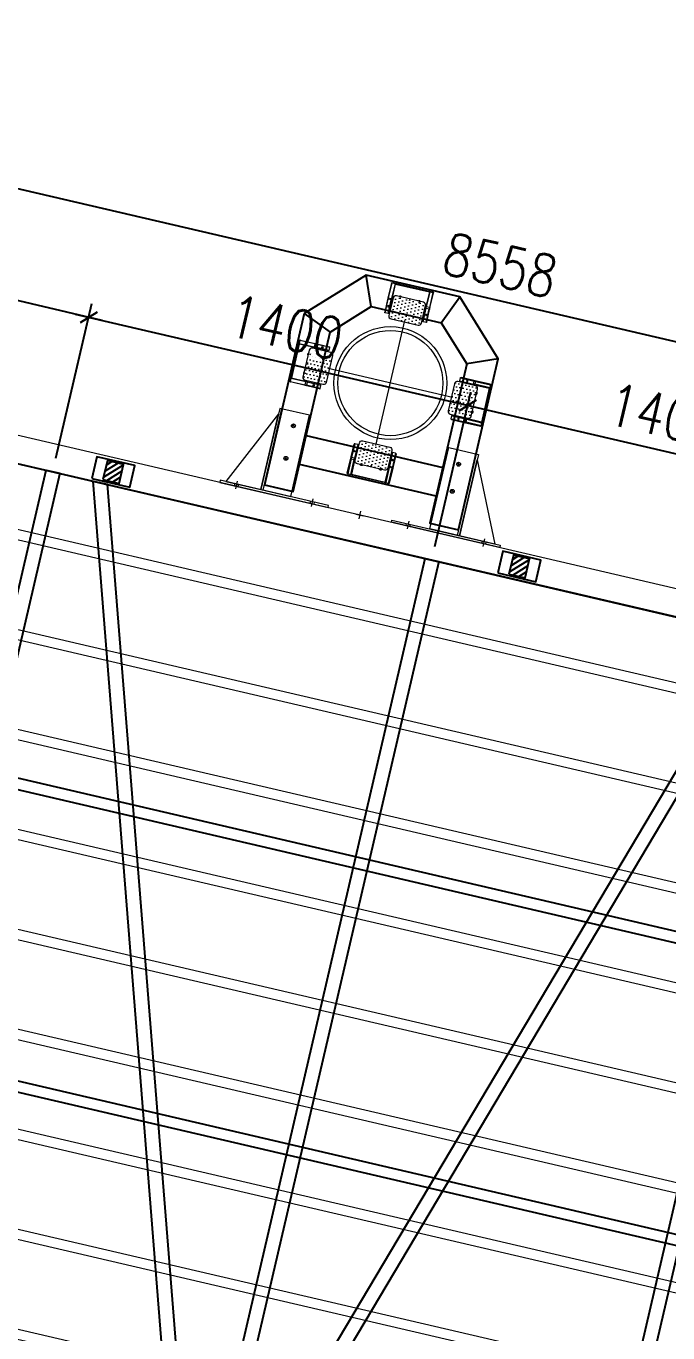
# Model space of a CAD drawing. Extents: x 8238 to 123366, y -35216 to 128109.
# Drawn here: x 72395 to 74705, y 98555 to 103253 of the extents above; entities that cross this region are included whole.
import ezdxf

# ---------------------------------------------------------------- set-up
doc = ezdxf.new("R2010")
doc.units = 0
doc.header["$LTSCALE"] = 1000
doc.header["$MEASUREMENT"] = 0
for name, pattern in [('CENTER', [2, 1.25, -0.25, 0.25, -0.25]), ('DASHED', [0.75, 0.5, -0.25]), ('HIDDEN', [0.375, 0.25, -0.125])]:
    doc.linetypes.add(name, pattern=pattern)
for name, color, linetype in [('主框型材', 4, 'Continuous'), ('卡槽', 242, 'Continuous'), ('标注', 9, 'Continuous'), ('栏杆基座', 214, 'Continuous'), ('栏杆柱', 6, 'Continuous'), ('铝横梁', 220, 'Continuous')]:
    doc.layers.add(name, color=color, linetype=linetype)
for name, color, linetype, lineweight in [('导框型材', 2, 'Continuous', 18), ('虚线', 8, 'Continuous', 0), ('轮子座', 7, 'Continuous', 9), ('铝主梁', 3, 'Continuous', 9), ('铝龙骨', 7, 'Continuous', 9)]:
    doc.layers.add(name, color=color, linetype=linetype, lineweight=lineweight)
doc.styles.add('HZTXT', font='txtw.shx', dxfattribs={"width": 0.8, "bigfont": 'hztxtw.shx'})
doc.dimstyles.new('DIM-50', dxfattribs={"dimscale": 50, "dimtxt": 3, "dimasz": 1, "dimexe": 1, "dimexo": 1, "dimgap": 1, "dimtad": 1, "dimdec": 1, "dimdsep": 46, "dimtxsty": 'HZTXT', "dimblk": 'OBLIQUE', "dimblk1": 'ARCHTICK', "dimblk2": 'OBLIQUE', "dimcen": 0, "dimdle": 1, "dimclrd": 9, "dimclre": 9, "dimclrt": 2, "dimadec": 1, "dimazin": 0, "dimtfac": 1, "dimtdec": 1, "dimtix": 1, "dimtmove": 2, "dimatfit": 3, "dimldrblk": 'OBLIQUE', "dimfxl": 15, "dimtolj": 1, "dimtzin": 0, "dimarcsym": 1})
pattern_1 = [(0, (1212.185, -561.11), (6.35, 12.7), [0, -12.7])]

# ---------------------------------------------------------------- blocks, each defined once
blk = doc.blocks.new('_Oblique')
at = {"color": 0, "linetype": 'ByBlock', "lineweight": -2}
blk.add_line((-0.5, -0.5), (0.5, 0.5), dxfattribs=at)
blk = doc.blocks.new('*D66')
at = {"layer": 'Defpoints', "color": 0, "transparency": 16777216}
for p in [(53283.7, 72099.8), (53283.7, 71529.9), (54683.7, 71529.9)]:
    blk.add_point(p, dxfattribs=at)
at = {"layer": '标注', "color": 9, "lineweight": -2, "transparency": 16777216}
for p, q in [((53283.7, 71579.9), (53283.7, 72149.8)), ((54683.7, 71579.9), (54683.7, 72149.8)), ((54733.7, 72099.8), (53233.7, 72099.8))]:
    blk.add_line(p, q, dxfattribs=at)
at = {"layer": '标注', "color": 9, "lineweight": -2, "transparency": 16777216, "xscale": 50, "yscale": 50, "zscale": 50, "rotation": 180}
blk.add_blockref('_Oblique', (53283.7, 72099.8), dxfattribs=at)
at = {"layer": '标注', "color": 9, "lineweight": -2, "transparency": 16777216, "xscale": 50, "yscale": 50, "zscale": 50}
blk.add_blockref('_Oblique', (54683.7, 72099.8), dxfattribs=at)
at = {"layer": '标注', "color": 2, "transparency": 16777216, "insert": (53983.7, 72224.8), "char_height": 150, "attachment_point": 5, "style": 'HZTXT'}
blk.add_mtext('\\A1;1400', dxfattribs=at)
blk = doc.blocks.new('_ArchTick')
at = {"color": 0, "linetype": 'ByBlock', "const_width": 0.4}
blk.add_lwpolyline([(-0.5, -0.5), (0.5, 0.5)], dxfattribs=at)
blk = doc.blocks.new('*D67')
at = {"layer": 'Defpoints', "color": 0, "transparency": 16777216}
for p in [(57562.7, 72492.5), (49004.7, 71627.9), (57562.7, 71627.9)]:
    blk.add_point(p, dxfattribs=at)
at = {"layer": '标注', "color": 9, "lineweight": -2, "transparency": 16777216}
for p, q in [((49004.7, 71677.9), (49004.7, 72542.5)), ((57562.7, 71677.9), (57562.7, 72542.5)), ((48954.7, 72492.5), (57612.7, 72492.5))]:
    blk.add_line(p, q, dxfattribs=at)
at = {"layer": '标注', "color": 9, "lineweight": -2, "transparency": 16777216, "xscale": 50, "yscale": 50, "zscale": 50, "rotation": 180}
blk.add_blockref('_Oblique', (49004.7, 72492.5), dxfattribs=at)
at = {"layer": '标注', "color": 9, "lineweight": -2, "transparency": 16777216, "xscale": 50, "yscale": 50, "zscale": 50}
blk.add_blockref('_Oblique', (57562.7, 72492.5), dxfattribs=at)
at = {"layer": '标注', "color": 2, "transparency": 16777216, "insert": (53283.7, 72617.5), "char_height": 150, "attachment_point": 5, "style": 'HZTXT'}
blk.add_mtext('\\A1;8558', dxfattribs=at)
blk = doc.blocks.new('*D70')
at = {"layer": 'Defpoints', "color": 0, "transparency": 16777216}
for p in [(50483.7, 72099.8), (50483.7, 71529.9), (51883.7, 71529.9)]:
    blk.add_point(p, dxfattribs=at)
at = {"layer": '标注', "color": 9, "lineweight": -2, "transparency": 16777216}
for p, q in [((50483.7, 71579.9), (50483.7, 72149.8)), ((51883.7, 71579.9), (51883.7, 72149.8)), ((51933.7, 72099.8), (50433.7, 72099.8))]:
    blk.add_line(p, q, dxfattribs=at)
at = {"layer": '标注', "color": 9, "lineweight": -2, "transparency": 16777216, "xscale": 50, "yscale": 50, "zscale": 50, "rotation": 180}
blk.add_blockref('_Oblique', (50483.7, 72099.8), dxfattribs=at)
at = {"layer": '标注', "color": 9, "lineweight": -2, "transparency": 16777216, "xscale": 50, "yscale": 50, "zscale": 50}
blk.add_blockref('_Oblique', (51883.7, 72099.8), dxfattribs=at)
at = {"layer": '标注', "color": 2, "transparency": 16777216, "insert": (51183.7, 72224.8), "char_height": 150, "attachment_point": 5, "style": 'HZTXT'}
blk.add_mtext('\\A1;1400', dxfattribs=at)
blk = doc.blocks.new('*D72')
at = {"layer": 'Defpoints', "color": 0, "transparency": 16777216}
for p in [(53283.7, 72099.8), (51883.7, 71529.9), (53283.7, 71529.9)]:
    blk.add_point(p, dxfattribs=at)
at = {"layer": '标注', "color": 9, "lineweight": -2, "transparency": 16777216}
for p, q in [((51883.7, 71579.9), (51883.7, 72149.8)), ((53283.7, 71579.9), (53283.7, 72149.8)), ((51833.7, 72099.8), (53333.7, 72099.8))]:
    blk.add_line(p, q, dxfattribs=at)
at = {"layer": '标注', "color": 9, "lineweight": -2, "transparency": 16777216, "xscale": 50, "yscale": 50, "zscale": 50, "rotation": 180}
blk.add_blockref('_Oblique', (51883.7, 72099.8), dxfattribs=at)
at = {"layer": '标注', "color": 9, "lineweight": -2, "transparency": 16777216, "xscale": 50, "yscale": 50, "zscale": 50}
blk.add_blockref('_Oblique', (53283.7, 72099.8), dxfattribs=at)
at = {"layer": '标注', "color": 2, "transparency": 16777216, "insert": (52583.7, 72224.8), "char_height": 150, "attachment_point": 5, "style": 'HZTXT'}
blk.add_mtext('\\A1;1400', dxfattribs=at)
blk = doc.blocks.new('*U906')
h = blk.add_hatch()
h.set_pattern_fill('DOTS', color=256, scale=8)
h.set_pattern_definition(pattern_1)
h.paths.add_polyline_path([(64, 50, 0.4142135624), (54, 60), (-11, 60, 0.4142135624), (-21, 50), (-21, -50, 0.4142135624), (-11, -60), (54, -60, 0.4142135624), (64, -50)])
at = {"layer": '导框型材', "color": 0, "linetype": 'Continuous'}
for p, q in [((-64, 63.508929), (-64, 75.5)), ((-64, 75.5), (-63.389317, 75.5)), ((-64, -63.50893), (-64, 63.508929)), ((-7.891644, 75.5), (-63.389317, 75.5)), ((-63.389317, 75.5), (-63.389317, 64.5)), ((-63.389317, 64.5), (-7.891644, 64.5)), ((-62, 77.5), (-6.502327, 77.5)), ((-62, 62.5), (-62, -62.5)), ((-6.502327, 62.5), (-62, 62.5)), ((-2.965328, 75.5), (-7.891644, 75.5)), ((-7.891644, 75.5), (-7.891644, 64.5)), ((-7.891644, 64.5), (-2.965328, 64.5)), ((-6.502327, 77.5), (-1.08338, 77.5)), ((-1.08338, 62.5), (-6.502327, 62.5)), ((47.5, 75.5), (-2.965328, 75.5)), ((-2.965328, 64.5), (-2.965328, 75.5)), ((47.5, 64.5), (-2.965328, 64.5)), ((-1.08338, 77.5), (45.5, 77.5)), ((45.5, 62.5), (-1.08338, 62.5)), ((31, 62.498484), (31, 60)), ((47.5, 64.5), (47.5, 75.5)), ((-64, -63.78066), (-64, -63.500287)), ((-64, -75.5), (-64, -63.78066)), ((-64, -75.5), (-63.389317, -75.5)), ((-63.389317, -64.5), (-63.389317, -75.5)), ((-7.891644, -64.5), (-63.389317, -64.5)), ((-63.389317, -75.5), (-7.891644, -75.5)), ((-62, -62.5), (-6.502327, -62.5)), ((-6.502327, -77.5), (-62, -77.5)), ((-2.965328, -64.5), (-7.891644, -64.5)), ((-7.891644, -75.5), (-7.891644, -64.5)), ((-7.891644, -75.5), (-2.965328, -75.5)), ((-6.502327, -62.5), (-1.08338, -62.5)), ((-1.08338, -77.5), (-6.502327, -77.5)), ((47.5, -64.5), (-2.965328, -64.5)), ((-2.965328, -64.5), (-2.965328, -75.5)), ((47.5, -75.5), (-2.965328, -75.5)), ((-1.08338, -62.5), (45.5, -62.5)), ((45.5, -77.5), (-1.08338, -77.5)), ((31, -60), (31, -62.498484)), ((47.5, -75.5), (47.5, -64.5))]:
    blk.add_line(p, q, dxfattribs=at)
at = {"layer": '导框型材', "color": 1, "linetype": 'CENTER', "ltscale": 0.1}
for p, q in [((18.75, 70), (24.25, 70)), ((21.5, 67.25), (21.5, 72.75)), ((18.75, -70), (24.25, -70)), ((21.5, -72.75), (21.5, -67.25))]:
    blk.add_line(p, q, dxfattribs=at)
at = {"layer": '导框型材', "color": 1, "linetype": 'CENTER', "ltscale": 0.28}
for p, q in [((-18.5, 35), (-14.5, 35)), ((-16.5, 37), (-16.5, 33)), ((-18.5, -35), (-14.5, -35)), ((-16.5, -37), (-16.5, -33))]:
    blk.add_line(p, q, dxfattribs=at)
at = {"layer": '导框型材', "color": 1, "linetype": 'CENTER', "ltscale": 0.404352}
for p, q in [((-18.5, 0), (-14.5, 0)), ((-16.5, -2), (-16.5, 2))]:
    blk.add_line(p, q, dxfattribs=at)
at = {"layer": '导框型材', "color": 0}
blk.add_lwpolyline([(-11, 60), (54, 60, -0.4142135624), (64, 50), (64, -50, -0.4142135624), (54, -60), (-11, -60, -0.4142135624), (-21, -50), (-21, 50, -0.4142135624)], format="xyb", close=True, dxfattribs=at)
for centre in [(21.5, 70), (21.5, -70)]:
    blk.add_circle(centre, 2.5, dxfattribs=at)
at = {"layer": '导框型材', "color": 0, "linetype": 'Continuous', "extrusion": (0, 0, -1)}
for centre, start, end in [((62, 75.5), 0, 90), ((62, 64.5), 270, 0), ((62, -64.5), 0, 90), ((62, -75.5), 270, 0)]:
    blk.add_arc(centre, 2, start, end, dxfattribs=at)
at = {"layer": '导框型材', "color": 0, "linetype": 'Continuous'}
for centre, radius, start, end in [((45.5, 75.5), 2, 0, 90), ((45.5, 64.5), 2, 270, 0), ((-16.5, -35), 7, 130.005200884, 229.994799116), ((45.5, -64.5), 2, 0, 90), ((45.5, -75.5), 2, 270, 0)]:
    blk.add_arc(centre, radius, start, end, dxfattribs=at)
at = {"layer": '导框型材', "color": 0, "linetype": 'Continuous', "extrusion": (1.22461e-16, 0, -1)}
blk.add_arc((16.5, 35), 7, 310.005200884, 49.994799116, dxfattribs=at)
at = {"layer": '导框型材', "color": 0, "linetype": 'Continuous'}
for centre, major_axis, ratio, start_param, end_param in [((-62, 75.5), (0, 2), 0.694658, 0, 1.5707963268), ((-6.502327, 75.5), (0, -2), 0.694658, 3.1415926536, 4.7123889804), ((-6.502327, 64.5), (0, 2), 0.694658, 1.5707963268, 3.1415926536), ((-1.08338, 75.5), (0, -2), 0.940974, 3.1415926536, 4.7123889804), ((-1.08338, 64.5), (0, 2), 0.940974, 1.5707963268, 3.1415926536), ((-62, -75.5), (0, 2), 0.694658, 1.5707963268, 3.1415926536), ((-6.502327, -64.5), (0, 2), 0.694658, 0, 1.5707963268), ((-6.502327, -75.5), (0, 2), 0.694658, 1.5707963268, 3.1415926536), ((-1.08338, -64.5), (0, 2), 0.940974, 0, 1.5707963268), ((-1.08338, -75.5), (0, 2), 0.940974, 1.5707963268, 3.1415926536)]:
    blk.add_ellipse(centre, major_axis=major_axis, ratio=ratio, start_param=start_param, end_param=end_param, dxfattribs=at)
at = {"layer": '导框型材', "color": 0, "linetype": 'Continuous', "extrusion": (0, 0, -1)}
for centre, start_param, end_param in [((-62, 64.5), 0, 1.5707963268), ((-62, -64.5), 1.5707963268, 3.1415926536)]:
    blk.add_ellipse(centre, major_axis=(0, -2), ratio=0.694658, start_param=start_param, end_param=end_param, dxfattribs=at)
blk = doc.blocks.new('*U902')
at = {"layer": '轮子座', "color": 0, "linetype": 'ByBlock', "lineweight": -2, "transparency": 16777216}
blk.add_blockref('*U906', (0, 0), dxfattribs=at)
blk = doc.blocks.new('*U903')
h = blk.add_hatch()
h.set_pattern_fill('DOTS', color=256, scale=8)
h.set_pattern_definition(pattern_1)
h.paths.add_polyline_path([(64, 50, 0.4142135624), (54, 60), (-11, 60, 0.4142135624), (-21, 50), (-21, -50, 0.4142135624), (-11, -60), (54, -60, 0.4142135624), (64, -50)])
at = {"layer": '导框型材', "color": 0, "linetype": 'Continuous'}
for p, q in [((-64, 63.508929), (-64, 75.5)), ((-64, 75.5), (-63.389317, 75.5)), ((-64, -63.50893), (-64, 63.508929)), ((-7.891644, 75.5), (-63.389317, 75.5)), ((-63.389317, 75.5), (-63.389317, 64.5)), ((-63.389317, 64.5), (-7.891644, 64.5)), ((-62, 77.5), (-6.502327, 77.5)), ((-62, 62.5), (-62, -62.5)), ((-6.502327, 62.5), (-62, 62.5)), ((-2.965328, 75.5), (-7.891644, 75.5)), ((-7.891644, 75.5), (-7.891644, 64.5)), ((-7.891644, 64.5), (-2.965328, 64.5)), ((-6.502327, 77.5), (-1.08338, 77.5)), ((-1.08338, 62.5), (-6.502327, 62.5)), ((47.5, 75.5), (-2.965328, 75.5)), ((-2.965328, 64.5), (-2.965328, 75.5)), ((47.5, 64.5), (-2.965328, 64.5)), ((-1.08338, 77.5), (45.5, 77.5)), ((45.5, 62.5), (-1.08338, 62.5)), ((31, 62.498484), (31, 60)), ((47.5, 64.5), (47.5, 75.5)), ((-64, -63.78066), (-64, -63.500287)), ((-64, -75.5), (-64, -63.78066)), ((-64, -75.5), (-63.389317, -75.5)), ((-63.389317, -64.5), (-63.389317, -75.5)), ((-7.891644, -64.5), (-63.389317, -64.5)), ((-63.389317, -75.5), (-7.891644, -75.5)), ((-62, -62.5), (-6.502327, -62.5)), ((-6.502327, -77.5), (-62, -77.5)), ((-2.965328, -64.5), (-7.891644, -64.5)), ((-7.891644, -75.5), (-7.891644, -64.5)), ((-7.891644, -75.5), (-2.965328, -75.5)), ((-6.502327, -62.5), (-1.08338, -62.5)), ((-1.08338, -77.5), (-6.502327, -77.5)), ((47.5, -64.5), (-2.965328, -64.5)), ((-2.965328, -64.5), (-2.965328, -75.5)), ((47.5, -75.5), (-2.965328, -75.5)), ((-1.08338, -62.5), (45.5, -62.5)), ((45.5, -77.5), (-1.08338, -77.5)), ((31, -60), (31, -62.498484)), ((47.5, -75.5), (47.5, -64.5))]:
    blk.add_line(p, q, dxfattribs=at)
at = {"layer": '导框型材', "color": 1, "linetype": 'CENTER', "ltscale": 0.1}
for p, q in [((18.75, 70), (24.25, 70)), ((21.5, 67.25), (21.5, 72.75)), ((18.75, -70), (24.25, -70)), ((21.5, -72.75), (21.5, -67.25))]:
    blk.add_line(p, q, dxfattribs=at)
at = {"layer": '导框型材', "color": 1, "linetype": 'CENTER', "ltscale": 0.28}
for p, q in [((-18.5, 35), (-14.5, 35)), ((-16.5, 37), (-16.5, 33)), ((-18.5, -35), (-14.5, -35)), ((-16.5, -37), (-16.5, -33))]:
    blk.add_line(p, q, dxfattribs=at)
at = {"layer": '导框型材', "color": 1, "linetype": 'CENTER', "ltscale": 0.404352}
for p, q in [((-18.5, 0), (-14.5, 0)), ((-16.5, -2), (-16.5, 2))]:
    blk.add_line(p, q, dxfattribs=at)
at = {"layer": '导框型材', "color": 0}
blk.add_lwpolyline([(-11, 60), (54, 60, -0.4142135624), (64, 50), (64, -50, -0.4142135624), (54, -60), (-11, -60, -0.4142135624), (-21, -50), (-21, 50, -0.4142135624)], format="xyb", close=True, dxfattribs=at)
for centre in [(21.5, 70), (21.5, -70)]:
    blk.add_circle(centre, 2.5, dxfattribs=at)
at = {"layer": '导框型材', "color": 0, "linetype": 'Continuous', "extrusion": (0, 0, -1)}
for centre, start, end in [((62, 75.5), 0, 90), ((62, 64.5), 270, 0), ((62, -64.5), 0, 90), ((62, -75.5), 270, 0)]:
    blk.add_arc(centre, 2, start, end, dxfattribs=at)
at = {"layer": '导框型材', "color": 0, "linetype": 'Continuous'}
for centre, radius, start, end in [((45.5, 75.5), 2, 0, 90), ((45.5, 64.5), 2, 270, 0), ((-16.5, -35), 7, 130.005200884, 229.994799116), ((45.5, -64.5), 2, 0, 90), ((45.5, -75.5), 2, 270, 0)]:
    blk.add_arc(centre, radius, start, end, dxfattribs=at)
at = {"layer": '导框型材', "color": 0, "linetype": 'Continuous', "extrusion": (1.22461e-16, 0, -1)}
blk.add_arc((16.5, 35), 7, 310.005200884, 49.994799116, dxfattribs=at)
at = {"layer": '导框型材', "color": 0, "linetype": 'Continuous'}
for centre, major_axis, ratio, start_param, end_param in [((-62, 75.5), (0, 2), 0.694658, 0, 1.5707963268), ((-6.502327, 75.5), (0, -2), 0.694658, 3.1415926536, 4.7123889804), ((-6.502327, 64.5), (0, 2), 0.694658, 1.5707963268, 3.1415926536), ((-1.08338, 75.5), (0, -2), 0.940974, 3.1415926536, 4.7123889804), ((-1.08338, 64.5), (0, 2), 0.940974, 1.5707963268, 3.1415926536), ((-62, -75.5), (0, 2), 0.694658, 1.5707963268, 3.1415926536), ((-6.502327, -64.5), (0, 2), 0.694658, 0, 1.5707963268), ((-6.502327, -75.5), (0, 2), 0.694658, 1.5707963268, 3.1415926536), ((-1.08338, -64.5), (0, 2), 0.940974, 0, 1.5707963268), ((-1.08338, -75.5), (0, 2), 0.940974, 1.5707963268, 3.1415926536)]:
    blk.add_ellipse(centre, major_axis=major_axis, ratio=ratio, start_param=start_param, end_param=end_param, dxfattribs=at)
at = {"layer": '导框型材', "color": 0, "linetype": 'Continuous', "extrusion": (0, 0, -1)}
for centre, start_param, end_param in [((-62, 64.5), 0, 1.5707963268), ((-62, -64.5), 1.5707963268, 3.1415926536)]:
    blk.add_ellipse(centre, major_axis=(0, -2), ratio=0.694658, start_param=start_param, end_param=end_param, dxfattribs=at)
blk = doc.blocks.new('*U904')
at = {"layer": '轮子座', "color": 0, "linetype": 'ByBlock', "lineweight": -2, "transparency": 16777216}
blk.add_blockref('*U903', (0, 0), dxfattribs=at)
blk = doc.blocks.new('*U905')
h = blk.add_hatch()
h.set_pattern_fill('DOTS', color=256, scale=8)
h.set_pattern_definition(pattern_1)
h.paths.add_polyline_path([(64, 50, 0.4142135624), (54, 60), (-11, 60, 0.4142135624), (-21, 50), (-21, -50, 0.4142135624), (-11, -60), (54, -60, 0.4142135624), (64, -50)])
at = {"layer": '导框型材', "color": 0, "linetype": 'Continuous'}
for p, q in [((-64, 63.508929), (-64, 75.5)), ((-64, 75.5), (-63.389317, 75.5)), ((-64, -63.50893), (-64, 63.508929)), ((-7.891644, 75.5), (-63.389317, 75.5)), ((-63.389317, 75.5), (-63.389317, 64.5)), ((-63.389317, 64.5), (-7.891644, 64.5)), ((-62, 77.5), (-6.502327, 77.5)), ((-62, 62.5), (-62, -62.5)), ((-6.502327, 62.5), (-62, 62.5)), ((-2.965328, 75.5), (-7.891644, 75.5)), ((-7.891644, 75.5), (-7.891644, 64.5)), ((-7.891644, 64.5), (-2.965328, 64.5)), ((-6.502327, 77.5), (-1.08338, 77.5)), ((-1.08338, 62.5), (-6.502327, 62.5)), ((47.5, 75.5), (-2.965328, 75.5)), ((-2.965328, 64.5), (-2.965328, 75.5)), ((47.5, 64.5), (-2.965328, 64.5)), ((-1.08338, 77.5), (45.5, 77.5)), ((45.5, 62.5), (-1.08338, 62.5)), ((31, 62.498484), (31, 60)), ((47.5, 64.5), (47.5, 75.5)), ((-64, -63.78066), (-64, -63.500287)), ((-64, -75.5), (-64, -63.78066)), ((-64, -75.5), (-63.389317, -75.5)), ((-63.389317, -64.5), (-63.389317, -75.5)), ((-7.891644, -64.5), (-63.389317, -64.5)), ((-63.389317, -75.5), (-7.891644, -75.5)), ((-62, -62.5), (-6.502327, -62.5)), ((-6.502327, -77.5), (-62, -77.5)), ((-2.965328, -64.5), (-7.891644, -64.5)), ((-7.891644, -75.5), (-7.891644, -64.5)), ((-7.891644, -75.5), (-2.965328, -75.5)), ((-6.502327, -62.5), (-1.08338, -62.5)), ((-1.08338, -77.5), (-6.502327, -77.5)), ((47.5, -64.5), (-2.965328, -64.5)), ((-2.965328, -64.5), (-2.965328, -75.5)), ((47.5, -75.5), (-2.965328, -75.5)), ((-1.08338, -62.5), (45.5, -62.5)), ((45.5, -77.5), (-1.08338, -77.5)), ((31, -60), (31, -62.498484)), ((47.5, -75.5), (47.5, -64.5))]:
    blk.add_line(p, q, dxfattribs=at)
at = {"layer": '导框型材', "color": 1, "linetype": 'CENTER', "ltscale": 0.1}
for p, q in [((18.75, 70), (24.25, 70)), ((21.5, 67.25), (21.5, 72.75)), ((18.75, -70), (24.25, -70)), ((21.5, -72.75), (21.5, -67.25))]:
    blk.add_line(p, q, dxfattribs=at)
at = {"layer": '导框型材', "color": 1, "linetype": 'CENTER', "ltscale": 0.28}
for p, q in [((-18.5, 35), (-14.5, 35)), ((-16.5, 37), (-16.5, 33)), ((-18.5, -35), (-14.5, -35)), ((-16.5, -37), (-16.5, -33))]:
    blk.add_line(p, q, dxfattribs=at)
at = {"layer": '导框型材', "color": 1, "linetype": 'CENTER', "ltscale": 0.404352}
for p, q in [((-18.5, 0), (-14.5, 0)), ((-16.5, -2), (-16.5, 2))]:
    blk.add_line(p, q, dxfattribs=at)
at = {"layer": '导框型材', "color": 0}
blk.add_lwpolyline([(-11, 60), (54, 60, -0.4142135624), (64, 50), (64, -50, -0.4142135624), (54, -60), (-11, -60, -0.4142135624), (-21, -50), (-21, 50, -0.4142135624)], format="xyb", close=True, dxfattribs=at)
for centre in [(21.5, 70), (21.5, -70)]:
    blk.add_circle(centre, 2.5, dxfattribs=at)
at = {"layer": '导框型材', "color": 0, "linetype": 'Continuous', "extrusion": (0, 0, -1)}
for centre, start, end in [((62, 75.5), 0, 90), ((62, 64.5), 270, 0), ((62, -64.5), 0, 90), ((62, -75.5), 270, 0)]:
    blk.add_arc(centre, 2, start, end, dxfattribs=at)
at = {"layer": '导框型材', "color": 0, "linetype": 'Continuous'}
for centre, radius, start, end in [((45.5, 75.5), 2, 0, 90), ((45.5, 64.5), 2, 270, 0), ((-16.5, -35), 7, 130.005200884, 229.994799116), ((45.5, -64.5), 2, 0, 90), ((45.5, -75.5), 2, 270, 0)]:
    blk.add_arc(centre, radius, start, end, dxfattribs=at)
at = {"layer": '导框型材', "color": 0, "linetype": 'Continuous', "extrusion": (1.22461e-16, 0, -1)}
blk.add_arc((16.5, 35), 7, 310.005200884, 49.994799116, dxfattribs=at)
at = {"layer": '导框型材', "color": 0, "linetype": 'Continuous'}
for centre, major_axis, ratio, start_param, end_param in [((-62, 75.5), (0, 2), 0.694658, 0, 1.5707963268), ((-6.502327, 75.5), (0, -2), 0.694658, 3.1415926536, 4.7123889804), ((-6.502327, 64.5), (0, 2), 0.694658, 1.5707963268, 3.1415926536), ((-1.08338, 75.5), (0, -2), 0.940974, 3.1415926536, 4.7123889804), ((-1.08338, 64.5), (0, 2), 0.940974, 1.5707963268, 3.1415926536), ((-62, -75.5), (0, 2), 0.694658, 1.5707963268, 3.1415926536), ((-6.502327, -64.5), (0, 2), 0.694658, 0, 1.5707963268), ((-6.502327, -75.5), (0, 2), 0.694658, 1.5707963268, 3.1415926536), ((-1.08338, -64.5), (0, 2), 0.940974, 0, 1.5707963268), ((-1.08338, -75.5), (0, 2), 0.940974, 1.5707963268, 3.1415926536)]:
    blk.add_ellipse(centre, major_axis=major_axis, ratio=ratio, start_param=start_param, end_param=end_param, dxfattribs=at)
at = {"layer": '导框型材', "color": 0, "linetype": 'Continuous', "extrusion": (0, 0, -1)}
for centre, start_param, end_param in [((-62, 64.5), 0, 1.5707963268), ((-62, -64.5), 1.5707963268, 3.1415926536)]:
    blk.add_ellipse(centre, major_axis=(0, -2), ratio=0.694658, start_param=start_param, end_param=end_param, dxfattribs=at)
blk = doc.blocks.new('*U908')
at = {"layer": '轮子座', "color": 0, "linetype": 'ByBlock', "lineweight": -2, "transparency": 16777216}
blk.add_blockref('*U905', (0, 0), dxfattribs=at)
blk = doc.blocks.new('*U909')
h = blk.add_hatch()
h.set_pattern_fill('DOTS', color=256, scale=8)
h.set_pattern_definition(pattern_1)
h.paths.add_polyline_path([(64, 50, 0.4142135624), (54, 60), (-11, 60, 0.4142135624), (-21, 50), (-21, -50, 0.4142135624), (-11, -60), (54, -60, 0.4142135624), (64, -50)])
at = {"layer": '导框型材', "color": 0, "linetype": 'Continuous'}
for p, q in [((-64, 63.508929), (-64, 75.5)), ((-64, 75.5), (-63.389317, 75.5)), ((-64, -63.50893), (-64, 63.508929)), ((-7.891644, 75.5), (-63.389317, 75.5)), ((-63.389317, 75.5), (-63.389317, 64.5)), ((-63.389317, 64.5), (-7.891644, 64.5)), ((-62, 77.5), (-6.502327, 77.5)), ((-62, 62.5), (-62, -62.5)), ((-6.502327, 62.5), (-62, 62.5)), ((-2.965328, 75.5), (-7.891644, 75.5)), ((-7.891644, 75.5), (-7.891644, 64.5)), ((-7.891644, 64.5), (-2.965328, 64.5)), ((-6.502327, 77.5), (-1.08338, 77.5)), ((-1.08338, 62.5), (-6.502327, 62.5)), ((47.5, 75.5), (-2.965328, 75.5)), ((-2.965328, 64.5), (-2.965328, 75.5)), ((47.5, 64.5), (-2.965328, 64.5)), ((-1.08338, 77.5), (45.5, 77.5)), ((45.5, 62.5), (-1.08338, 62.5)), ((31, 62.498484), (31, 60)), ((47.5, 64.5), (47.5, 75.5)), ((-64, -63.78066), (-64, -63.500287)), ((-64, -75.5), (-64, -63.78066)), ((-64, -75.5), (-63.389317, -75.5)), ((-63.389317, -64.5), (-63.389317, -75.5)), ((-7.891644, -64.5), (-63.389317, -64.5)), ((-63.389317, -75.5), (-7.891644, -75.5)), ((-62, -62.5), (-6.502327, -62.5)), ((-6.502327, -77.5), (-62, -77.5)), ((-2.965328, -64.5), (-7.891644, -64.5)), ((-7.891644, -75.5), (-7.891644, -64.5)), ((-7.891644, -75.5), (-2.965328, -75.5)), ((-6.502327, -62.5), (-1.08338, -62.5)), ((-1.08338, -77.5), (-6.502327, -77.5)), ((47.5, -64.5), (-2.965328, -64.5)), ((-2.965328, -64.5), (-2.965328, -75.5)), ((47.5, -75.5), (-2.965328, -75.5)), ((-1.08338, -62.5), (45.5, -62.5)), ((45.5, -77.5), (-1.08338, -77.5)), ((31, -60), (31, -62.498484)), ((47.5, -75.5), (47.5, -64.5))]:
    blk.add_line(p, q, dxfattribs=at)
at = {"layer": '导框型材', "color": 1, "linetype": 'CENTER', "ltscale": 0.1}
for p, q in [((18.75, 70), (24.25, 70)), ((21.5, 67.25), (21.5, 72.75)), ((18.75, -70), (24.25, -70)), ((21.5, -72.75), (21.5, -67.25))]:
    blk.add_line(p, q, dxfattribs=at)
at = {"layer": '导框型材', "color": 1, "linetype": 'CENTER', "ltscale": 0.28}
for p, q in [((-18.5, 35), (-14.5, 35)), ((-16.5, 37), (-16.5, 33)), ((-18.5, -35), (-14.5, -35)), ((-16.5, -37), (-16.5, -33))]:
    blk.add_line(p, q, dxfattribs=at)
at = {"layer": '导框型材', "color": 1, "linetype": 'CENTER', "ltscale": 0.404352}
for p, q in [((-18.5, 0), (-14.5, 0)), ((-16.5, -2), (-16.5, 2))]:
    blk.add_line(p, q, dxfattribs=at)
at = {"layer": '导框型材', "color": 0}
blk.add_lwpolyline([(-11, 60), (54, 60, -0.4142135624), (64, 50), (64, -50, -0.4142135624), (54, -60), (-11, -60, -0.4142135624), (-21, -50), (-21, 50, -0.4142135624)], format="xyb", close=True, dxfattribs=at)
for centre in [(21.5, 70), (21.5, -70)]:
    blk.add_circle(centre, 2.5, dxfattribs=at)
at = {"layer": '导框型材', "color": 0, "linetype": 'Continuous', "extrusion": (0, 0, -1)}
for centre, start, end in [((62, 75.5), 0, 90), ((62, 64.5), 270, 0), ((62, -64.5), 0, 90), ((62, -75.5), 270, 0)]:
    blk.add_arc(centre, 2, start, end, dxfattribs=at)
at = {"layer": '导框型材', "color": 0, "linetype": 'Continuous'}
for centre, radius, start, end in [((45.5, 75.5), 2, 0, 90), ((45.5, 64.5), 2, 270, 0), ((-16.5, -35), 7, 130.005200884, 229.994799116), ((45.5, -64.5), 2, 0, 90), ((45.5, -75.5), 2, 270, 0)]:
    blk.add_arc(centre, radius, start, end, dxfattribs=at)
at = {"layer": '导框型材', "color": 0, "linetype": 'Continuous', "extrusion": (1.22461e-16, 0, -1)}
blk.add_arc((16.5, 35), 7, 310.005200884, 49.994799116, dxfattribs=at)
at = {"layer": '导框型材', "color": 0, "linetype": 'Continuous'}
for centre, major_axis, ratio, start_param, end_param in [((-62, 75.5), (0, 2), 0.694658, 0, 1.5707963268), ((-6.502327, 75.5), (0, -2), 0.694658, 3.1415926536, 4.7123889804), ((-6.502327, 64.5), (0, 2), 0.694658, 1.5707963268, 3.1415926536), ((-1.08338, 75.5), (0, -2), 0.940974, 3.1415926536, 4.7123889804), ((-1.08338, 64.5), (0, 2), 0.940974, 1.5707963268, 3.1415926536), ((-62, -75.5), (0, 2), 0.694658, 1.5707963268, 3.1415926536), ((-6.502327, -64.5), (0, 2), 0.694658, 0, 1.5707963268), ((-6.502327, -75.5), (0, 2), 0.694658, 1.5707963268, 3.1415926536), ((-1.08338, -64.5), (0, 2), 0.940974, 0, 1.5707963268), ((-1.08338, -75.5), (0, 2), 0.940974, 1.5707963268, 3.1415926536)]:
    blk.add_ellipse(centre, major_axis=major_axis, ratio=ratio, start_param=start_param, end_param=end_param, dxfattribs=at)
at = {"layer": '导框型材', "color": 0, "linetype": 'Continuous', "extrusion": (0, 0, -1)}
for centre, start_param, end_param in [((-62, 64.5), 0, 1.5707963268), ((-62, -64.5), 1.5707963268, 3.1415926536)]:
    blk.add_ellipse(centre, major_axis=(0, -2), ratio=0.694658, start_param=start_param, end_param=end_param, dxfattribs=at)
blk = doc.blocks.new('*U907')
at = {"layer": '轮子座', "color": 0, "linetype": 'ByBlock', "lineweight": -2, "transparency": 16777216}
blk.add_blockref('*U909', (0, 0), dxfattribs=at)
blk = doc.blocks.new('外抱桩器')
for radius in [203, 189]:
    blk.add_circle((0, 486.5), radius)
at = {"layer": '主框型材'}
for points in [[(-358.5, 660.4), (-358.5, 27.9), (-252.5, 27.9), (-252.5, 615.9), (-129.4, 739), (129.4, 739), (252.5, 615.9), (252.5, 27.9), (358.5, 27.9), (358.5, 659.8), (173.3, 845), (-173.3, 845), (-358.5, 659.8)], [(-129.4, 739), (-173.3, 845)], [(129.4, 739), (173.3, 845)], [(-358.5, 659.8), (-252.5, 615.9)], [(358.5, 659.8), (252.5, 615.9)]]:
    blk.add_lwpolyline(points, dxfattribs=at)
blk.add_lwpolyline([(-252.5, 128), (-252.5, 234), (252.5, 234), (252.5, 128)], close=True, dxfattribs=at)
at = {"layer": '导框型材', "color": 1, "linetype": 'CENTER', "ltscale": 5}
for p, q in [((0, 256.1), (0, 717)), ((229.5, 486.5), (-229.5, 486.5))]:
    blk.add_line(p, q, dxfattribs=at)
at = {"layer": '导框型材', "color": 2, "linetype": 'HIDDEN', "ltscale": 100}
for p, q in [((-359, 8), (-359, 308)), ((359, 8), (359, 308))]:
    blk.add_line(p, q, dxfattribs=at)
at = {"layer": '导框型材', "color": 1, "linetype": 'CENTER', "ltscale": 0.28}
for p, q in [((-312.7, 258), (-297.3, 258)), ((-305, 250.3), (-305, 265.7)), ((312.7, 258), (297.3, 258)), ((305, 250.3), (305, 265.7)), ((-305, 130.3), (-305, 145.7)), ((312.7, 158), (297.3, 158)), ((305, 150.3), (305, 165.7)), ((-312.7, 138), (-297.3, 138))]:
    blk.add_line(p, q, dxfattribs=at)
at = {"layer": '导框型材', "color": 2, "linetype": 'DASHED', "ltscale": 2}
for p, q in [((-517, 0), (-117, 0)), ((517, 0), (117, 0))]:
    blk.add_line(p, q, dxfattribs=at)
at = {"layer": '导框型材', "color": 1, "linetype": 'CENTER', "ltscale": 0.36}
for p, q in [((-464, 8), (-464, 0)), ((-457, 18.1), (-457, -9.9)), ((-450, 8), (-450, 0)), ((-184, 8), (-184, 0)), ((-177, 18.1), (-177, -9.9)), ((-170, 8), (-170, 0)), ((-14, 0), (14, 0)), ((0, 14), (0, -14)), ((170, 8), (170, 0)), ((177, 18.1), (177, -9.9)), ((184, 8), (184, 0)), ((450, 8), (450, 0)), ((457, 18.1), (457, -9.9)), ((464, 8), (464, 0))]:
    blk.add_line(p, q, dxfattribs=at)
at = {"layer": '导框型材', "color": 2}
for points in [[(-497, 8), (-367, 8), (-367, 288), (-497, 8)], [(497, 8), (367, 8), (367, 288), (497, 8)]]:
    blk.add_lwpolyline(points, dxfattribs=at)
for points in [[(-257, 8), (-257, 308), (-367, 308), (-367, 8)], [(257, 8), (257, 308), (367, 308), (367, 8)], [(-517, 0), (-117, 0), (-117, 8), (-517, 8)], [(517, 0), (117, 0), (117, 8), (517, 8)]]:
    blk.add_lwpolyline(points, close=True, dxfattribs=at)
for centre in [(-305, 258), (305, 258), (-305, 138), (305, 158)]:
    blk.add_circle(centre, 7, dxfattribs=at)
at = {"layer": '轮子座', "color": 7, "xscale": -1, "rotation": 90}
blk.add_blockref('*U908', (0, 775.5), dxfattribs=at)
at = {"layer": '轮子座', "color": 7}
blk.add_blockref('*U902', (-289, 486.5), dxfattribs=at)
at = {"layer": '轮子座', "color": 7, "xscale": -1}
blk.add_blockref('*U904', (289, 486.5), dxfattribs=at)
at = {"layer": '轮子座', "color": 7, "rotation": 90}
blk.add_blockref('*U907', (0, 197.5), dxfattribs=at)
blk = doc.blocks.new('M31')
h = blk.add_hatch()
h.set_pattern_fill('ANSI31', color=256, scale=10)
h.set_pattern_definition([(45, (2766.36, 3400), (-11.2253202, 11.2253202), [])])
h.paths.add_polyline_path([(52065.9, 71542.9), (52125.9, 71542.9), (52125.9, 71612.9), (52065.9, 71612.9)])
h = blk.add_hatch()
h.set_pattern_fill('ANSI31', color=256, scale=10)
h.set_pattern_definition([(45, (4266.36, 3400), (-11.2253202, 11.2253202), [])])
h.paths.add_polyline_path([(53565.9, 71542.9), (53625.9, 71542.9), (53625.9, 71612.9), (53565.9, 71612.9)])
at = {"layer": '卡槽', "color": 22, "ltscale": 5000, "elevation": 0}
for points in [[(49134.24, 70427.88), (49134.24, 70387.88), (57430.06, 70387.88), (57430.06, 70427.88)], [(49208.05, 69327.91), (49208.05, 69367.91), (57361.01, 69367.91), (57361.01, 69327.91)]]:
    blk.add_lwpolyline(points, close=True, dxfattribs=at)
at = {"layer": '栏杆基座'}
for points in [[(52025.9, 71537.9), (52165.9, 71537.9), (52165.9, 71617.9), (52025.9, 71617.9)], [(53525.9, 71537.9), (53665.9, 71537.9), (53665.9, 71617.9), (53525.9, 71617.9)]]:
    blk.add_lwpolyline(points, close=True, dxfattribs=at)
at = {"layer": '栏杆柱'}
for points in [[(52065.9, 71542.9), (52125.9, 71542.9), (52125.9, 71612.9), (52065.9, 71612.9)], [(53565.9, 71542.9), (53625.9, 71542.9), (53625.9, 71612.9), (53565.9, 71612.9)]]:
    blk.add_lwpolyline(points, close=True, dxfattribs=at)
at = {"layer": '虚线', "color": 1, "linetype": 'HIDDEN', "ltscale": 300}
blk.add_line((57555.42, 71529.9), (49011.45, 71529.9), dxfattribs=at)
blk.add_line((57555.42, 71529.9), (49011.45, 71529.9), dxfattribs=at)
at = {"layer": '铝主梁', "color": 3}
blk.add_lwpolyline([(49004.67, 71627.9), (49012.14, 71527.9), (57555.27, 71527.9), (57562.71, 71627.9), (49004.7, 71627.9)], dxfattribs=at)
at = {"layer": '铝横梁', "color": 243}
for points in [[(51909.7, 71529.9), (51909.7, 68225.9), (51859.7, 68225.9), (51859.7, 71529.9)], [(52085.09, 71529.9), (53136.72, 68225.9), (53084.45, 68225.29), (52032.82, 71529.29)], [(53309.69, 71529.9), (53309.69, 68225.9), (53259.69, 68225.9), (53259.69, 71529.9)], [(54484.31, 71529.9), (53432.68, 68225.9), (53484.95, 68225.29), (54536.58, 71529.29)], [(54709.69, 71529.9), (54709.69, 68225.9), (54659.69, 68225.9), (54659.69, 71529.9)]]:
    blk.add_lwpolyline(points, close=True, dxfattribs=at)
at = {"layer": '铝龙骨', "color": 0}
for points in [[(57534.71, 71262.9), (57534.71, 71297.9), (49036.71, 71297.9), (49036.71, 71262.9)], [(57504.71, 70912.9), (57504.71, 70947.9), (49061.71, 70947.9), (49061.71, 70912.9)], [(57484.71, 70562.9), (57484.71, 70597.9), (49091.71, 70597.9), (49091.71, 70562.9)], [(57464.71, 70212.9), (57464.71, 70247.9), (49116.71, 70247.9), (49116.71, 70212.9)], [(57434.71, 69862.9), (57434.71, 69897.9), (49136.71, 69897.9), (49136.71, 69862.9)], [(57414.71, 69512.9), (57414.71, 69547.9), (49166.71, 69547.9), (49166.71, 69512.9)], [(57384.71, 69162.9), (57384.71, 69197.9), (49186.71, 69197.9), (49186.71, 69162.9)], [(57364.71, 68812.9), (57364.71, 68847.9), (49206.71, 68847.9), (49206.71, 68812.9)], [(57339.71, 68462.9), (57339.71, 68497.9), (49236.71, 68497.9), (49236.71, 68462.9)]]:
    blk.add_lwpolyline(points, close=True, dxfattribs=at)
at = {"layer": '标注'}
for base, p1, p2, picture, middle in [((57562.71, 72492.49), (49004.7, 71627.9), (57562.71, 71627.9), '*D67', (53283.7, 72617.49)), ((50483.7, 72099.8), (51883.7, 71529.9), (50483.7, 71529.9), '*D70', (51183.7, 72224.8)), ((53283.69, 72099.8), (54683.69, 71529.9), (53283.69, 71529.9), '*D66', (53983.69, 72224.8))]:
    dim = blk.add_linear_dim(base=base, p1=p1, p2=p2, angle=180, dimstyle='DIM-50', dxfattribs=at)
    dim.commit()
    dim.dimension.update_dxf_attribs({"geometry": picture, "text_midpoint": middle})
dim = blk.add_linear_dim(base=(53283.7, 72099.8), p1=(51883.7, 71529.9), p2=(53283.7, 71529.9), dimstyle='DIM-50', dxfattribs=at)
dim.commit()
dim.dimension.update_dxf_attribs({"geometry": '*D72', "text_midpoint": (52583.7, 72224.8)})

msp = doc.modelspace()

# ---------------------------------------------------------------- block references
at = {"rotation": 346.8978819282622}
msp.add_blockref('M31', (5743.52, 43744.98, 29521), dxfattribs=at)
at = {"layer": '导框型材', "rotation": 346.9144904085889}
msp.add_blockref('外抱桩器', (73596.02, 101495.71, 29521), dxfattribs=at)

doc.saveas('drawing.dxf')
